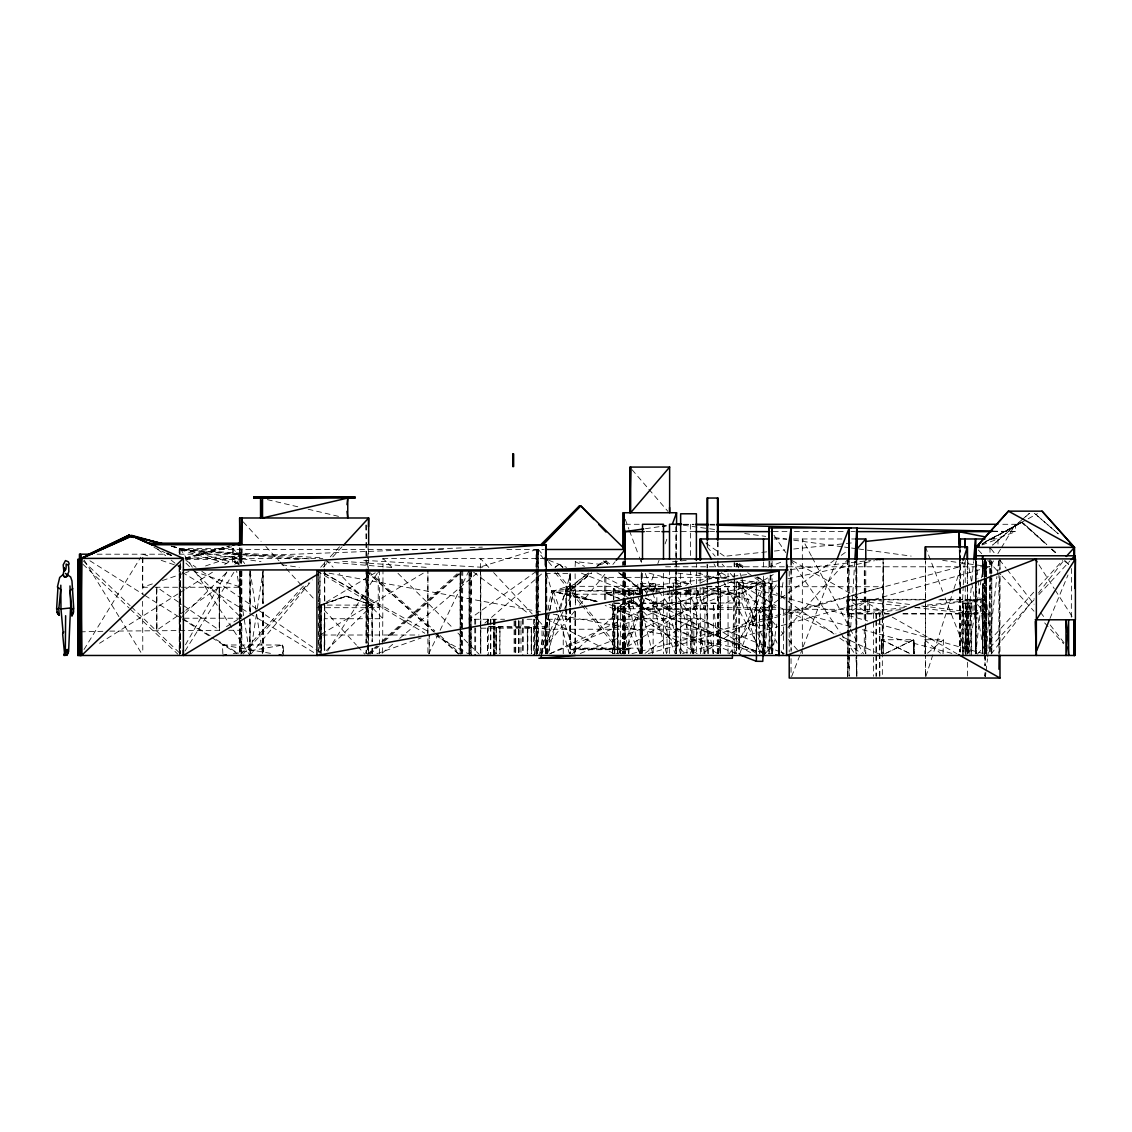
<?xml version="1.0" encoding="UTF-8"?>
<svg xmlns="http://www.w3.org/2000/svg" width="1132" height="1132" viewBox="0 0 1132 1132"><rect width="100%" height="100%" fill="white"/><g stroke="black" fill="none" stroke-linecap="round" stroke-linejoin="round"><path stroke-width="0.75" stroke-dasharray="5 3.75" d="M321.262 655.47L321.262 605.096L345.953 596.168L372.428 605.096L372.428 641.575M428.66 653.9L469.115 570.457L469.129 653.744L470.176 570.457L470.176 653.744L471.28 570.457L529.026 613.954M546.261 653.73L546.275 569.934L545.511 653.73L545.497 572.962M563.241 653.73L563.241 629.236M575.367 611.988L575.367 653.73L575.367 611.761M575.367 605.026L575.113 573.712M575.367 561.543L575.113 566.764M628.571 602.125L628.571 608.775L628.826 602.125M628.571 595.474L628.571 588.824L630.241 595.474M629.321 608.775L629.321 602.125M629.321 595.474L629.321 588.824L629.067 595.474M656.857 588.824L656.857 608.775L647.462 594.526M708.391 653.73L708.391 629.236L542.016 629.236L542.016 655.47M881.559 639.736L881.304 653.73L881.304 639.736L913.991 639.736L914.118 653.73L913.637 639.736L884.389 653.971M881.8 639.736L881.786 653.73L881.786 639.736L910.878 653.971M631.981 653.659L959.752 566.792L959.738 549.402M975.614 653.73L975.699 561.019L975.784 653.73L983.284 583.758M975.784 653.73L975.558 561.316M985.915 653.73L985.915 578.509M985.972 576.754L985.972 561.019M179.394 553.704L179.408 548.426L171.13 546.162M427.783 633.269L427.91 570.457L427.91 653.744M975.77 561.316L975.529 653.73L975.529 561.316M975.954 653.73L976.109 561.316L976.152 653.73M982.449 653.73L982.604 583.758M982.618 576.754L982.661 561.019M984.996 653.518L985.208 578.183L985.293 653.518M985.264 558.911L985.222 576.429L985.293 558.911M997.985 544.011L998 538.973L986.977 538.973M179.21 565.208L179.309 570.103M179.252 552.925L179.266 549.473L443.475 549.473M239.673 559.434L239.715 548.058L239.772 562.901M250.045 619.034L249.931 653.744L250.2 619.034M250.059 612.101L250.2 570.457M618.596 653.9L641.151 606.667L629.364 600.894L617.874 606.667L617.591 653.73L617.577 606.667L640.132 653.9M960.063 588.399L959.738 651.947L959.724 549.572M960.063 586.631L960.247 549.572L960.304 586.631M232.47 548.426L232.371 562.307L179.408 548.426L179.408 553.69M536.087 653.702L536.356 614.846M536.37 613.077L536.681 568.901M536.695 567.132L536.823 549.473L479.034 567.387M537.106 614.846L536.837 653.702L536.823 614.846M537.12 613.077L537.431 568.901M537.573 653.702L538.238 568.901M538.252 567.132L538.393 549.473L542.851 554.906M624.553 573.485L624.001 653.73L623.817 573.259M624.609 564.769L624.623 561.274M692.077 588.824L720.603 588.824L720.079 653.716L720.065 588.824L616.303 653.617M856.103 631.019L855.933 653.73L855.905 561.147M856.103 629.279L856.599 561.147M624.623 572.438L622.855 653.702L623.491 572.65M999.132 653.518L999.839 576.429M999.91 569.424L999.981 560.665M641.448 558.911L641.476 562.392M847.811 658.612L847.627 676.271L847.599 655.088M847.826 656.857L848.066 633.892M848.094 632.137L848.844 559.732M943.041 653.73L943.423 639.736L924.674 639.736L924.886 653.73M324.601 618.737L324.247 650.221L324.176 618.737L382.998 618.737L339.19 573.471M624.722 598.092L624.015 653.73L623.973 572.65M624.751 596.352L625.034 573.74M675.832 565.08L676.328 525.984M240.21 620.223L239.687 653.716L239.644 623.746M240.239 618.454L240.989 570.868M241.102 563.807L241.357 547.945M318.672 652.004L320.002 573.924M366.103 650.192L366.032 653.716L366.004 650.192M367.659 569.099L366.244 643.132L366.358 572.75M367.702 567.344L368.098 546.19M882.21 616.133L883.13 558.911M962.426 655.47L963.53 603.002L968.497 603.526L962.426 603.526L967.421 603.002L968.454 653.73M984.232 578.226L982.717 653.716L982.675 583.489M984.26 576.471L984.585 560.665M624.779 565.363L624.864 561.84L625.133 566.792M320.087 655.47L321.247 605.096L346.944 596.168M770.949 575.113L769.038 653.73L768.996 575.113M771.118 568.137L771.288 561.147M604.587 599.663L604.771 577.348L726.588 577.348M605.719 599.663L605.903 577.348M742.238 577.348L741.969 603.002L760.096 653.164M757.747 576.895L764.779 582.004L763.053 653.73L763.01 582.004L755.808 576.895M965.511 655.47L966.841 603.002L966.841 655.47L971.681 603.002L962.426 603.002L962.426 653.73M732.475 654.805L734.144 594.187L725.754 591.045L684.987 591.045M566.099 609.073L565.774 619.261L565.774 590.409L588.81 572.566M566.156 607.375L566.693 590.409L588.612 572.99M641.335 595.404L640.896 609.299L685.695 654.225M641.391 593.677L641.618 586.73L641.632 593.677M536.2 566.962L536.823 549.473L537.445 566.962M612.667 653.744L614.563 603.526L614.563 653.744M960.445 651.947L963.205 586.631M963.275 584.862L964.252 561.925M990.755 575.014L986.651 653.73L986.241 561.019L986.213 576.754M990.854 573.259L991.491 561.019M847.698 676.299L848.986 655.357M849.099 653.603L850.274 634.415M850.712 627.425L854.787 561.118M547.039 653.744L549.643 619.261L549.643 653.744M965.398 653.73L971.228 587.664M971.85 580.702L973.534 561.585M963.53 655.47L968.497 603.002L967.421 603.526M764.284 655.47L771.911 583.574L738.913 583.574L738.913 653.716M984.019 576.754L985.675 561.019M985.491 676.285L985.887 672.79M986.099 671.035L987.5 658.767M987.698 657.013L996.91 576.429M997.108 574.688L998.707 560.665M772.349 653.73L776.778 624.029M780.953 596.083L783.302 580.362M250.441 653.744L257.035 610.36M257.304 608.634L263.105 570.457L263.105 603.427M967.718 653.744L981.189 579.612M981.501 577.886L984.953 558.911L984.953 576.471M541.917 653.093L553.477 591.045L567.783 586.319L575.367 587.267L575.367 604.757M539.851 653.093L551.51 591.045L659.631 591.045M541.209 653.772L553.477 591.045L575.367 587.267L541.662 653.928M692.317 653.801L700.467 618.737L641.618 618.737L697.142 653.631M653.772 591.074L655.669 583.574L637.783 583.574L637.783 594.074L653.023 583.574L653.023 592.333M690.421 586.574L688.539 594.074L688.539 587.083M547.647 653.801L560.029 610.36M560.51 608.691L570.5 573.613M925.934 676.356L953.399 590.579M953.936 588.895L962.554 561.981M739.776 653.843L764.312 583.574L764.312 653.716M624.595 653.829L654.211 573.443M657.833 563.595L659.05 560.312M665.092 543.912L668.121 535.705M791.707 676.384L799.999 654.947M800.635 653.306L802.56 648.353M803.196 646.697L836.392 560.934M540.884 655.47L556.902 614.308M559.463 607.714L567.783 586.319L567.783 594.187M734.852 653.843L763.01 582.004M1049.987 618.454L1067.985 575.014M752.582 625.557L752.582 610.346L769.902 610.346L769.902 625.557L752.582 625.557L759.487 610.346L759.487 625.557M546.275 626.619L545.511 628.189L480.378 628.189M185.492 644.787L227.164 571.462M993.528 560.92L990.005 566.792L781.094 625.755M997.915 553.59L1000.547 549.204M1001.424 547.732L1015.475 524.286L999.57 524.286M84.023 649.513L140.778 557.17M185.11 650.971L234.409 571.448M239.998 562.448L241.852 559.434L241.767 547.605L241.64 562.901M667.314 592.984L742.238 593.083L763.293 651.339L761.539 651.254L763.265 651.24L763.293 582.004M327.601 651.056L377.536 572.891M729.036 654.027L776.679 584.437M991.066 654.084L1034.124 598.644M1038.426 593.111L1064.25 559.845M538.408 655.47L575.098 610.629M579.542 605.196L606.228 572.58M612.893 564.415L615.115 561.698M250.908 654.126L312.276 579.909M938.895 599.847L986.425 599.847L974.242 614.011L974.242 599.847L923.698 605.478M764.68 654.154L776.297 640.91M780.953 635.618L786.754 628.996M787.914 627.68L847.189 560.156M977.341 654.169L1034.224 591.654M1038.964 586.447L1062.665 560.397M240.847 654.183L304.013 585.428M320.696 567.274L325.464 562.08M330.233 556.902L339.756 546.515M243.055 654.183L308.838 582.838M323.2 567.274L327.983 562.08M332.766 556.902L342.331 546.515M983.892 654.183L1034.11 599.79M1038.893 594.611L1069.966 560.948M180.412 618.213L184.063 614.549M185.294 613.318L227.391 571.688M234.819 564.344L239.772 559.434M326.242 650.56L372.428 605.096L320.073 605.096L321.177 652.004L321.247 605.096M571.802 654.296L631.599 599.861M638.094 593.946L642 590.409L620.704 572.99M367.447 654.296L376.588 646.089M381.809 641.391L460.2 570.981L460.2 653.716L460.101 570.981M369.952 654.296L379.107 646.089M384.342 641.391L462.776 570.981L462.295 653.716M368.608 654.296L377.791 646.089M383.041 641.391L461.757 570.981L461.757 653.716M589.447 573.443L570.047 590.409L591.413 572.99M598.517 565.533L603.681 561.019L606.101 561.019L610.134 564.274M484.836 623.138L542.27 573.4M927.533 653.221L943.423 639.736M382.149 653.192L392.96 644.066M399.723 638.363L476.756 573.358M570.486 590.409L591.626 572.99M596.833 566.453L603.681 561.019L607.785 564.16M555.175 567.316L559.208 564.16L562.972 567.316M596.918 566.269L603.71 561.019L607.884 564.274M555.005 567.316L559.194 564.16L562.76 567.316L559.194 564.16M644.999 653.376L691.977 618.737L691.949 653.73L691.907 618.737M536.172 571.476L469.157 619.261L504.575 619.261M702.958 653.433L779.311 599.267M780.74 598.248L786.514 594.159M787.943 593.14L834.043 560.439M841.246 555.331L845.576 552.26M677.46 591.215L673.299 594.074L673.299 583.574L691.185 583.574M685.766 585.485L688.539 583.574M184.275 611.266L156.626 630.283L156.641 587.253L156.881 630.283L156.881 587.253L181.629 604.262M185.733 610.275L219.198 587.253L219.481 630.283L183.087 605.266M99.559 643.287L184.474 589.829M185.973 588.895L212.788 572.014M224.702 564.514L241.088 554.199L241.088 562.929M226.442 626.604L239.843 618.213L239.772 571.547M718.367 581.466L718.367 607.7L773.241 574.547M318.403 606.809L375.244 572.764M423.241 573.188L320.073 635.01L419.109 635.01M742.238 593.083L760.775 582.004M982.123 543.997L1037.436 513.687M982.095 544.011L1022.083 522.177L1046.803 544.478L1022.083 522.177L982.689 543.176M984.09 542.497L1022.083 522.177M884.488 653.971L913.991 639.736L913.934 653.73L913.722 639.736M549.459 653.971L685.002 590.197M700.949 582.697L721.678 572.933M580.263 653.489L756.487 582.004L756.487 653.73M550.279 653.532L731.937 581.593M767.935 567.344L782.665 561.514M981.968 544.973L998 538.973M376.899 653.716L421.104 637.939M320.073 605.096L345.953 596.168L371.848 605.096L372.272 641.575M142.929 557.666L142.49 587.253L152.438 583.886M162.4 580.532L183.964 573.245M185.62 572.679L188.931 571.561M205.529 565.958L240.366 554.199L240.366 562.887M648.381 653.546L787.179 614.124M788.863 613.657L883.653 586.73L883.186 562.392L883.682 609.299L788.792 609.299M682.596 653.56L779.396 626.237M185.422 558.048L229.541 545.964L185.195 558.048M185.69 558.571L231.565 546.827M777.585 580.872L640.882 609.299L641.037 595.404L640.896 609.299L780.089 609.299M787.957 578.707L874.484 560.708M233.234 653.673L283.41 644.985L283.41 653.73M645.438 528.686L660.89 526.479M900.789 609.568L869.447 613.487L869.447 599.323L847.939 613.487L847.939 599.323L926.132 599.323M914.727 607.827L982.647 599.323L982.647 613.487L903.053 613.487M746.625 574.632L641.632 586.73L641.618 593.918L641.632 590.409M790.377 569.594L870.876 560.326M904.525 607.615L847.005 614.011L847.005 599.847L925.707 599.847M672.521 561.797L686.572 560.312M726.956 556.053L767.34 551.793M774.359 551.058L784.886 549.954M793.673 549.02L844.585 543.657M846.34 543.473L853.372 542.723M619.586 598.687L604.757 592.984L681.365 586.588M730.098 582.442L764.878 582.004L764.878 653.73L764.878 582.004L757.577 577.136L764.779 582.004M681.209 586.645L605.903 593.083L619.006 598.149M730.253 582.456L735.503 582.004M461.248 547.93L184.799 558.331L322.846 558.387M470.049 547.591L482.373 547.124M80.358 631.854L103.083 631.288M109.762 631.118L219.962 630.283M625.472 524.286L641.264 524.286M683.417 524.286L694.015 524.286M709.905 524.286L715.212 524.286M646.018 531.63L660.197 531.63M672.521 531.63L695.557 531.63M709.623 531.63L716.782 531.63M773.213 531.63L787.504 531.63M794.423 531.63L844.09 531.63M850.953 531.63L854.702 531.63M992.623 531.63L1015.8 531.63L995.495 538.973L988.802 537.643M774.09 538.973L786.641 538.973M793.49 538.973L841.925 538.973M851.66 538.973L855.467 538.973M179.394 548.426L233.093 548.426L244.668 563.566M506.867 549.473L543.615 549.473M97.097 554.199L169.206 554.199M179.097 554.199L241.088 554.199M382.842 558.387L545.497 558.387M185.351 559.434L241.852 559.434M665.616 566.792L990.005 566.792L942.701 560.382M547.166 653.73L546.671 573.613L570.514 573.613L570.5 606.71M680.997 586.319L566 586.319L566 594.187L643.118 594.187M706.892 586.319L736.352 586.319L736.352 594.187L664.569 594.187M680.488 586.73L641.618 586.73L641.533 572.82M706.991 586.73L883.653 586.73L883.682 609.299M142.476 587.253L148.872 587.253M155.098 587.253L240.975 587.253L194.449 571.561M613.346 588.824L613.431 599.352L613.346 588.824L665.828 588.824M642 593.918L642 590.409L565.774 590.409L595.333 601.7M604.757 592.984L642.849 593.083M628.571 594.074L643.712 594.074M667.059 594.074L703.807 594.074M940.197 599.323L982.647 599.323M614.209 603.002L741.969 603.002L734.144 594.187M612.596 653.744L612.596 603.526L718.806 603.526L718.806 653.744M641.179 606.667L617.548 606.667L629.335 600.894L640.882 606.667L641.137 653.73L641.292 595.489M316.918 607.7L378.23 607.7L378.23 570.967M718.367 607.7L779.17 607.7M612.907 608.775L718.806 608.775M781.802 609.299L787.08 609.299M889.044 613.487L847.882 613.487L847.939 599.323L867.848 613.487L867.848 599.323L909.59 604.474M889.412 614.011L846.991 614.011L847.005 599.847L906.463 606.54M902.968 614.011L986.425 614.011L986.411 599.847M241.625 618.213L182.139 618.213L210.41 635.915M527.059 619.261L537.601 619.261M546.898 653.744L546.912 619.261L641.306 619.261L605.181 605.464M489.434 626.619L546.289 626.619M228.721 630.283L240.989 630.283M222.863 653.73L222.48 644.985L283.41 644.985M575.608 648.127L638.533 648.127M573.811 648.65L630.566 648.65M571.915 649.174L629.279 649.174M570.075 649.697L627.935 649.697M763.293 651.339L756.473 651.339L626.194 601.219M683.417 524.427L694.015 524.668M709.92 525.007L715.226 525.121M992.637 531.134L1015.616 531.63L1015.475 524.286M489.562 626.831L545.511 628.189L533.441 615.256M319.889 557.736L179.266 549.473L179.295 552.968L179.252 549.445M363.825 560.326L485.104 567.457M309.277 558.883L179.281 549.473L229.64 564.458M342.642 561.302L426.962 567.401M299.117 559.59L179.281 549.473L260.968 561.656M325.563 561.826L392.535 567.486M915.208 607.516L972.94 614.011L972.94 599.847L986.411 614.011M601.502 564.486L575.113 561.543L584.48 566.396M677.842 573.146L726.886 578.664M740.526 580.235L756.487 582.004M921.759 605.974L982.633 613.487M683.36 525.234L707.896 528.559M709.651 528.785L716.655 529.748M744.7 533.54L765.727 536.384M774.486 537.573L786.754 539.242M793.758 540.19L842.816 546.841M844.571 547.081L849.835 547.789M851.575 548.029L856.839 548.737M858.594 548.978L911.161 556.095M655.64 588.824L664.116 590.083M675.96 591.824L691.199 594.074L691.199 588.824L687.237 594.074L687.237 590.579M281.826 564.755L299.202 567.344M222.48 644.985L272.331 653.673M329.072 573.188L541.096 611.945M553.251 614.167L770.482 653.886M597.144 601.389L575.084 597.229L551.963 591.045L597.724 601.46L551.51 591.045M595.842 601.304L575.084 597.229L553.477 591.045L574.815 653.829M267.35 499.637L297.914 506.811M308.102 509.202L338.666 516.39M171.583 546.232L180.101 548.426L194.435 570.415M649.046 573.117L691.723 584.437M701.967 587.154L853.91 627.425M862.442 629.689L952.918 653.659M171.682 546.162L180.087 548.426L180.087 555.444M697.878 573.018L719.952 579.244M730.154 582.131L779.396 596.026M781.094 596.507L867.72 620.959M877.908 623.831L983.213 653.56M756.629 651.282L627.156 601.219M239.701 563.113L232.4 561.019L239.644 564.953M142.929 554.199L147.91 555.869M161.211 560.354L181.148 567.075M346.93 596.168L371.848 605.096L371.989 641.83M608.917 604.262L736.564 653.645L734.654 578.933M548.652 560.213L566.651 567.344M581.381 573.174L635.377 594.555M645.198 598.446L779.396 651.593M781.038 652.23L784.306 653.532M788.268 611.535L836.024 633.878M842.392 636.849L879.012 653.985M963.53 603.526L962.426 603.002L967.266 653.73L967.379 585.385M153.966 547.364L165.003 552.657M166.574 553.407L171.314 555.67M881.304 639.736L910.652 653.971M166.998 552.883L171.639 555.175M166.857 553.208L171.484 555.543M546.898 619.261L614.407 653.872M596.96 572.877L637.557 593.932M645.367 597.979L753.077 653.857M238.781 564.16L233.079 561.019L239.248 564.443M323.257 573.033L429.651 632.293M435.82 635.717L468.195 653.758M792.301 560.651L886.144 613.7M892.285 617.181L956.908 653.688M324.629 573.188L424.755 633.184M316.918 570.967L378.23 607.7M721.339 572.764L728.753 577.235M736.168 581.721L776.212 605.903M182.21 572.283L248.163 612.511M249.663 613.431L314.116 652.725M630.184 599.012L613.869 588.824L613.869 599.352M631.656 599.932L720.603 655.47M216.354 639.637L238.597 653.617M89.881 560.75L143.439 594.512M144.924 595.46L180.639 617.959M182.125 618.907L210.382 636.722M211.882 637.656L237.168 653.603M756.572 653.588L686.968 609.299L686.94 653.758M737.13 563.495L742.974 567.387M742.946 567.387L737.116 563.495L742.847 567.684M185.917 560.368L196.02 567.302M201.807 571.264L256.695 608.917M258.138 609.907L314.484 648.537M315.927 649.527L320.257 652.499M675.946 583.574L680.106 586.447M685.638 590.253L691.185 594.074M651.508 591.215L640.429 583.574L640.429 594.074L637.783 583.574M705.844 543.063L724.565 556.35M734.654 563.495L740.413 567.585M747.615 572.693L753.374 576.782M754.818 577.801L779.311 595.177M780.74 596.196L786.514 600.285M787.943 601.318L834.043 634.019M839.803 638.108L861.41 653.433M739.422 563.58L745.068 567.684M618.723 572.566L641.986 590.409M618.992 572.99L641.306 590.409L641.278 593.918L641.264 590.409M157.518 549.133L165.682 555.699M171.13 560.085L180.653 567.74M924.674 639.736L940.395 653.221M1021.305 522.177L1046.279 544.478M1051.543 549.176L1055.491 552.699M1064.688 560.92L1068.636 564.443L1064.788 560.92M368.098 570.981L434.815 630.835M440.037 635.519L460.965 654.296M366.358 570.981L434.462 632.01M435.763 633.184L459.337 654.296M366.004 570.981L433.966 632.01M435.268 633.184L458.785 654.296M1052.01 549.176L1055.915 552.699M1065.028 560.92L1068.933 564.443M1051.854 549.176L1055.732 552.699M82.961 564.302L129.161 608.068M130.435 609.285L177.922 654.254M83.202 560.821L130.166 605.719M131.439 606.936L180.95 654.268M185.973 563.113L190.912 568.009M192.157 569.24L240.409 616.997M391.743 567.104L382.998 558.387L382.998 567.217M397.983 573.33L452.913 628.09M457.908 633.071L479.133 654.225M325.804 559.647L333.105 567.189M488.812 567.443L480.378 558.387L480.378 567.217M493.637 572.608L532.238 613.968M243.224 521.88L261.096 541.337M265.864 546.515L278.981 560.793M280.17 562.08L284.939 567.274M286.127 568.575L313.536 598.404M318.304 603.597L356.453 645.098M357.641 646.4L364.787 654.183M978.331 549.982L981.883 553.888M987.812 560.397L1000.844 574.716M1002.032 576.018L1034.011 611.195M1044.666 622.911L1063.613 643.754M707.047 546.912L715.183 556.18M722.159 564.132L724.48 566.778M730.282 573.4L736.097 580.009M737.257 581.339L776.764 626.35M781.42 631.642L783.74 634.288M788.381 639.594L798.838 651.508M632.038 469.695L647.759 487.949M648.877 489.25L667.965 511.423M548.412 561.698L552.869 567.132M557.312 572.58L582.881 603.837M583.985 605.196L624.015 654.112M543.884 558.982L536.101 549.473L536.101 567.132M555.005 572.58L580.575 603.837M581.692 605.196L621.723 654.112M991.024 548.751L994.25 552.911M999.627 559.845L1006.093 568.165M1007.169 569.552L1034.068 604.191M1040.534 612.511L1044.836 618.058M1050.213 624.977L1064.207 643.004M658.866 591.484L671.899 608.775L671.899 588.824M653.659 591.456L651.678 588.824L651.678 592.333M672.903 590.253L686.034 608.775L686.034 588.824L697.241 608.775L697.241 588.824L703.807 608.775L703.807 588.824M773.934 535.195L785.778 552.586M790.716 559.831L840.1 632.293M841.09 633.736L854.915 654.027M646.528 593.097L643.712 588.824L643.712 592.149M195.397 571.886L249.931 655.47L236.616 570.868M1038.978 564.854L1054.232 588.612M1055.18 590.097L1072.344 616.827M84.249 560.156L119.016 616.756M119.935 618.242L141.882 653.985M713.952 563.821L715.636 566.934M718.99 573.146L762.671 653.928M811.418 556.067L802.333 538.973L802.333 653.716M812.238 557.609L849.424 627.51M850.245 629.067L863.475 653.928M777.118 643.16L759.544 609.299L759.544 653.758M781.122 650.858L783.514 655.47M738.913 583.574L770.17 653.872M769.902 625.557L763.76 610.346L763.76 625.557M925.424 546.841L942.574 591.286M945.121 597.866L966.7 653.829M625.246 519.291L628.897 529.139M629.505 530.781L638.646 555.388M639.255 557.029L641.688 563.595M645.353 573.443L652.046 591.484M652.655 593.126L675.196 653.829M737.116 563.212L739.635 571.603M740.13 573.287L764.779 655.47M546.685 573.613L569.368 653.801M680.488 653.801L667.031 603.526L667.031 653.744M666.578 653.801L653.136 603.526L653.136 653.744M630.665 597.13L633.609 608.775L633.609 597.13M673.299 583.574L674.064 586.574M652.711 653.801L640.118 603.526L640.118 653.744M693.421 653.801L680.926 603.526L680.926 653.744M639.764 653.801L628.967 603.526L628.967 653.744M704.557 653.801L693.831 603.526L693.831 653.744M971.398 581.324L967.393 558.911L967.336 583.645L967.365 560.864M971.709 583.051L984.331 653.744M628.67 653.744L620.364 603.526L620.364 653.744M713.047 653.744L704.911 603.526L704.911 653.744M233.093 548.426L235.527 563.962M262.596 653.744L250.059 570.457L250.2 612.101M620.18 653.744L614.846 603.526L614.846 653.744L612.596 603.526M976.166 561.019L977.977 578.509M978.161 580.263L985.802 653.73M718.622 653.744L713.33 603.526L713.33 653.744M982.944 561.019L984.416 576.754M984.571 578.509L991.59 653.73M283.41 655.47L282.632 644.985L282.632 653.73M855.99 657.211L856.768 676.299M882.21 609.299L882.422 616.133M882.479 617.846L883.625 653.758L883.653 586.73M959.243 549.43L959.724 566.792M734.215 561.543L734.343 566.764M734.527 573.712L734.611 577.193M769.802 561.147L769.972 568.137M770.142 575.113L772.052 653.73L772.095 575.113M623.081 561.84L623.166 565.363M623.322 572.438L625.09 653.702L625.133 572.438M982.717 560.665L983.029 576.471M983.17 583.489L984.614 655.47M366.131 525.036L367.023 570.868M367.051 572.622L368.48 646.655M368.508 648.424L368.608 653.716L368.65 546.19M318.672 573.924L320.002 652.004M240.125 547.945L240.38 563.807M240.493 570.868L241.215 616.699M241.328 623.746L241.795 653.716L241.852 623.746M864.565 561.925L865.343 621.935M865.357 623.704L865.739 653.716L865.782 623.704M770.991 583.574L771.883 653.716L771.911 583.574M461.729 653.716L460.653 570.981L460.653 653.716M847.939 559.732L848.66 628.6M848.675 630.368L848.915 653.32M848.943 655.088L849.156 676.271L849.156 559.732M372.357 648.523L372.414 653.744M856.117 559.732L856.514 625.062M856.528 626.831L856.698 653.32M675.818 526.833L676.101 567.358M676.115 569.127L676.214 586.744M676.214 588.513L676.568 653.716L676.582 588.513M641.66 595.673L641.986 653.716L642 595.673M641.292 595.673L641.618 653.716M570.245 606.71L570.061 573.613L570.061 606.71M570.259 608.45L570.5 653.73M179.365 565.208L179.394 570.457M756.487 655.47L756.204 582.004L756.204 653.73M480.364 569.934L480.789 653.73L480.831 569.934M262.978 603.427L262.865 570.457L262.865 603.427M263.006 612.101L263.162 653.744L263.162 612.101M913.609 653.73L913.637 639.736M624.906 561.274L624.906 564.769M624.935 573.485L625.119 653.73M623.789 561.019L623.803 564.514M179.422 653.73L179.238 566.425L179.21 653.744M925.396 599.323L925.382 560.835L925.424 599.408M925.41 653.546L925.396 601.078L925.424 653.716M791.084 561.147L791.127 650.235M641.632 595.404L641.646 609.299M180.342 564.684L180.398 653.73L180.342 561.175M1071.537 568.533L1071.268 618.949M999.995 558.911L999.981 569.424M999.995 576.429L999.981 653.518M998.919 560.665L998.919 571.179M998.919 572.933L998.919 653.518M986.566 655.47L986.566 561.019L986.227 653.73L986.227 578.509M985.264 655.272L985.293 665.772M985.264 672.79L985.293 676.285M984.939 578.183L984.953 653.716M984.628 558.911L984.614 653.716M982.675 558.911L982.661 576.754M982.449 561.019L982.449 576.754M982.449 583.758L982.449 653.73M971.681 603.002L971.681 655.47L970.067 603.002L970.067 655.47L965.511 603.002L965.511 653.73M968.497 603.002L968.497 653.73M967.407 585.244L967.421 653.73M967.407 662.291L967.407 676.285M965.242 560.156L965.228 653.716M963.53 603.002L963.53 653.73M960.29 588.399L960.304 651.947M882.267 616.982L882.352 676.299M879.861 613.487L879.861 616.982M879.861 618.723L879.861 676.299M879.649 613.487L879.649 616.982M879.649 618.723L879.649 676.299M876.253 613.487L876.253 618.723M876.253 620.477L876.253 676.299M876.027 613.487L876.027 618.723M876.027 620.477L876.027 676.299M873.635 613.487L873.536 676.299M865.782 561.925L865.768 621.935M864.296 561.925L864.282 621.935M864.282 628.996L864.296 653.716M856.825 559.732L856.839 625.062M856.825 626.831L856.839 653.32M847.599 559.732L847.613 628.6M847.599 630.368L847.613 653.32M791.056 559.732L791.056 651.551M791.056 658.612L791.056 676.271M789.216 571.179L789.216 651.961M783.514 609.299L783.5 653.758M772.095 561.147L772.095 568.137M770.878 583.574L770.991 653.716M768.996 561.147L768.996 568.137M763.506 561.925L763.52 567.217M763.52 576.047L763.506 653.716M739.21 583.574L739.21 653.716M736.607 563.283L736.607 566.764M736.607 582.414L736.607 653.73M734.215 563.283L734.215 566.764M734.215 573.712L734.215 577.193M734.215 578.933L734.215 653.73M728.06 573.429L728.046 576.924M728.046 578.664L728.06 653.73M720.603 588.824L720.603 653.716M718.367 570.967L718.367 579.711M718.169 541.775L718.169 555.77M718.169 561.019L718.169 568.009M718.169 569.764L718.169 653.73M717.504 541.775L717.504 555.77M717.504 561.019L717.504 568.009M717.504 569.764L717.504 653.73M707.67 541.775L707.67 548.765M707.67 564.514L707.67 568.009M707.67 569.764L707.67 653.73M707.005 541.775L707.005 545.27M707.005 564.514L707.005 568.009M707.005 569.764L707.005 582.004M707.005 583.758L707.005 653.73M701.246 629.236L701.246 655.47M700.467 653.73L700.043 568.986M696.392 563.793L696.392 567.132M696.392 570.457L696.392 583.801M696.392 585.456L696.392 653.801M690.506 524.286L690.506 555.77M690.506 569.764L690.506 583.758M690.506 590.748L690.506 653.73M680.657 573.797L680.657 585.456M680.657 592.135L680.657 653.801M676.582 526.833L676.582 567.358M676.582 569.127L676.582 586.744M675.946 587.083L675.818 569.127L675.804 587.649M669.521 569.764L669.521 653.73M663.494 573.259L663.494 653.73M655.669 583.574L655.64 592.333M643.712 598.8L643.712 608.775L633.609 588.824L633.609 595.474M642.495 573.259L642.495 592.503M642.495 594.258L642.495 653.73M642.155 653.73L641.618 595.545M640.882 606.667L640.853 653.758M625.133 561.84L625.119 565.363M622.826 561.84L622.812 565.363M622.826 572.438L622.812 653.716M617.846 606.667L617.874 653.73M617.548 619.261L617.548 653.744M613.869 601.106L613.346 653.716M570.5 607.983L570.514 653.73M570.061 608.45L570.061 653.73M569.835 573.613L569.835 606.71M569.835 608.45L569.835 653.73M566.693 590.409L566.693 607.375M566.693 609.073L566.693 619.261M545.497 569.934L545.497 653.73M545.398 572.962L545.369 653.716M538.408 549.473L538.393 653.702M537.573 568.901L537.558 613.077M537.587 614.039L537.431 655.47M536.823 549.473L536.823 567.132M536.823 568.901L536.823 613.077M536.271 619.261L536.271 655.47M536.101 568.901L536.073 613.077M536.073 614.039L536.073 655.47M533.497 619.261L533.497 655.47M531.516 653.716L531.502 627.397L527.3 627.397L527.3 653.716M531.389 627.397L531.361 653.716M531.149 627.397L531.219 653.716M527.809 627.397L527.795 653.716M527.625 627.397L527.682 653.716M523.041 619.261L523.041 653.744M522.842 619.261L522.842 655.47M521.017 620.987L520.946 655.47M518.994 620.987L518.994 653.744M518.824 620.987L518.824 655.47M518.527 620.987L518.527 653.744M518.498 620.987L518.498 655.47M515.81 620.987L515.753 655.47M515.301 620.987L515.371 655.47M515.074 620.987L515.003 655.47M514.098 620.987L514.126 655.47M500.004 653.716L499.948 627.397L496.085 627.397L496.085 653.716L496.34 627.397M499.877 627.397L499.707 653.716M496.481 627.397L496.368 653.716M495.08 619.261L495.108 624.44M495.108 626.166L495.08 655.47M493.977 619.261L493.863 624.44M493.977 626.166L493.863 655.47M490.821 619.261L490.863 624.44M490.863 626.166L490.821 655.47M490.382 619.261L490.34 624.44M490.382 626.166L490.382 655.47M488.288 619.261L488.317 624.44M488.317 626.166L488.288 655.47M487.397 619.261L487.397 653.744M487.383 619.261L487.383 655.47M480.378 568.858L480.364 653.73M475.666 619.261L475.666 655.47M474.789 619.261L474.775 655.47M471.252 572.198L471.28 655.47M471.039 619.261L471.039 655.47M469.285 619.261L469.285 655.47M469.143 570.457L469.157 655.47M382.998 568.986L382.63 653.73M379.446 569.934L379.418 653.73M372.428 648.523L372.428 653.744M371.876 648.523L371.989 653.772M368.098 572.75L368.098 643.16M368.098 644.915L368.098 653.716M367.306 570.981L367.306 643.16M367.306 644.915L367.306 653.716M366.358 650.192L366.358 653.716M366.004 525.036L365.976 567.344M366.004 569.099L366.004 643.16M324.771 569.934L324.785 650.235M324.587 561.84L324.587 567.217M324.587 568.986L324.601 650.221M320.073 572.212L320.087 652.004M318.616 570.457L318.63 652.004M262.865 612.101L262.85 653.744M249.931 570.457L249.776 612.101M249.79 619.034L249.776 653.744M241.852 547.945L241.824 563.807M241.852 570.868L241.852 617.067M241.64 571.547L241.64 616.487M241.569 623.293L241.569 653.787M240.975 571.589L241.088 617.053M241.088 624.043L241.088 653.73M240.366 571.589L240.366 587.253M240.14 554.199L240.14 562.929M240.14 571.66L240.14 618.808M240.14 620.548L240.14 653.73M239.814 619.912L239.814 653.787M239.659 547.945L239.644 563.807M239.659 570.868L239.644 621.977M219.481 587.253L219.481 630.283M219.198 587.253L219.212 630.283M180.087 564.217L180.087 653.716M179.408 565.972L179.408 655.47M142.618 557.68L142.802 594.357M142.618 601.347L142.802 653.73M990.005 577.009L989.962 653.73L989.962 577.009M990.005 559.576L990.005 575.268L990.019 559.576M990.019 547.364L990.005 552.6L989.962 547.364M991.745 575.014L991.745 653.73L991.745 575.014M991.745 561.019L991.745 573.259L991.745 561.019M575.226 611.988L575.113 653.73L575.113 611.988M984.953 672.79L984.939 676.285L984.939 672.79M984.996 655.272L984.967 665.772L984.939 655.272M537.573 549.473L537.445 567.132L537.573 549.473M641.292 572.806L641.066 593.663L641.292 572.806M1029.342 513.419L992.594 545.1L1029.342 513.419M606.144 561.019L602.139 564.274L606.101 561.019M1058.194 533.795L1034.577 513.419L1058.208 533.795M625.119 565.024L625.09 561.514L625.105 565.024M856.839 676.271L856.698 655.088L856.839 676.271M429.269 653.772L429.184 635.01L429.283 653.772M925.424 676.285L925.41 655.301L925.396 676.285M675.818 653.716L675.818 588.513L675.804 653.73M534.559 655.47L534.559 619.261L534.446 655.47M494.231 624.44L494.231 619.261L494.118 624.44M494.231 655.47L494.231 626.166L494.118 655.47M493.538 624.44L493.538 619.261L493.453 624.44M493.538 655.47L493.538 626.166L493.453 655.47"/><path stroke-width="1.5" d="M513.645 466.554L513.645 453.96L512.938 453.96L512.938 466.554L512.938 453.96M779.17 655.47L779.17 570.967L316.918 570.967L316.918 655.47L779.17 570.967L779.17 655.47L775.703 654.834M959.738 547.662L958.733 531.63L865.655 541.436M975.699 559.265L975.699 555.77L1074.749 555.77L1074.749 559.265L1074.735 555.77L1071.169 559.647M975.558 538.973L975.558 559.576M1074.693 620.364L1074.749 655.47L77.811 655.47L77.811 559.434L78.943 559.434L78.943 655.47L77.811 559.434M975.784 547.364L975.77 559.576L975.968 547.364L1008.428 511.155L1042.048 511.155L1074.494 547.364L1074.494 559.576M976.124 547.364L976.109 559.576L976.152 547.364L1008.414 511.155L1074.48 547.364L1066.217 556.491M982.661 559.265L982.661 555.77L982.449 559.265M1074.494 655.47L1074.579 620.492L1074.282 655.47M700.496 538.973L700.411 560.156L700.51 538.973L711.434 559.166M69.986 585.952L70.764 607.941L60.987 608.974L63.109 632.647M624.708 549.077L624.836 531.63L623.718 524.286L623.774 548.765M856.613 559.392L856.839 527.951L768.996 527.951L768.996 559.392M623.675 549.742L623.973 512.739L623.973 549.742M998.99 669.281L999.117 655.272M80.202 655.47L80.188 554.199L80.57 655.47L81.617 558.387L131.595 535.832L183.37 558.387L183.37 655.47L317.271 574.49M848.844 559.732L849.184 527.951L837.029 559.293M77.811 655.47L78.943 559.434M241.413 544.421L241.824 517.989L241.824 544.421M70.524 607.912L68.599 651.664L67.227 649.4C64.496 649.414 64.963 656.475 67.156 655.357L68.33 651.537M368.48 526.79L368.65 517.989L239.644 517.989L239.659 544.421M152.07 544.747L545.78 544.747L545.511 565.943M1074.834 588.484L1075.386 558.911L545.369 558.911M625.005 554.765L625.133 549.473L580.801 505.919L579.485 505.919L541.054 544.492M771.331 559.392L772.095 527.951L772.095 559.392M65.628 615.723L65.288 655.131M763.138 654.664L762.77 661.357L756.332 661.286L756.501 654.621M732.475 654.805L732.376 658.272L538.874 658.272M964.846 547.803L965.228 538.973L965.228 547.803M854.901 559.364L856.825 527.951L856.839 559.732M64.283 570.528C62.826 572.594 62.543 578.707 66.576 576.867L68.811 571.674L68.783 568.123L68.387 565.024L66.123 564.061C66.42 577.603 62.656 561.543 64.906 570.783M973.69 559.845L975.529 538.973L975.529 560.156M57.958 587.437L56.6 609.073L58.864 608.365L60.746 589.616M346.986 504.688L347.75 498.038L262.511 517.989L260.544 498.038L260.544 517.989L262.525 498.038L262.525 517.989M787.221 565.208L786.598 569.934L778.66 581.537M786.429 559.392L791.127 527.951L791.056 559.732M65.628 655.357L64.071 655.47L63.802 654.579L64.906 652.626M541.591 654.82L540.955 658.272L575.367 655.47M73.113 612.469L71.854 615.921L71.684 609.002L73.736 608.761L71.967 580.957L70.637 576.98L65.458 573.485M65.415 652.938L66.675 651.296L68.274 652.796M963.091 560.298L967.393 546.841L925.368 546.841L925.382 559.095L925.368 546.841M672.351 524.215L676.582 512.739L622.812 512.739L622.812 547.973M1036.671 650.645L1049.322 620.067M57.52 612.115L59.147 615.313L56.982 611.945L56.925 608.577M1036.36 619.784L1075.4 558.911L1075.4 619.784L1035.157 619.784M68.387 565.024L69.151 563.835L68.373 561.797L65.472 560.581L63.194 564.854L63.845 571.419M65.67 653.631L65.231 654.254L66.392 650.037L67.75 650.56L68.373 652.442M72.066 615.78L73.594 612.044L73.481 608.775M63.76 631.798L62.656 634.047L64.467 652.74M616.232 560.34L625.119 549.473L545.341 549.473M669.649 467.077L630.665 512.739L630.665 467.077L629.802 512.739L629.802 467.077L669.649 467.077L669.635 512.739L669.578 507.461M856.485 549.572L865.782 538.973L855.693 538.973M343.534 545.228L368.65 517.989L368.65 544.421M542.03 545.624L579.485 505.919M543.261 544.492L580.801 505.919L594.017 519.602M81.617 655.47L183.384 558.387L80.655 558.387L81.617 655.47L81.617 558.387L132.359 535.832L153.273 545.284M67.793 575.24L66.307 576.556L63.732 576.485M72.802 588.711L70 590.536L71.684 609.002M253.794 498.038L255.266 496.99L255.266 498.038L354.953 496.99L354.953 498.038L253.794 498.038L253.794 496.99L354.953 496.99M60.987 608.974L60.803 585.216M88.268 554.921L128.723 535.295L163.291 543.898M87.362 554.921L128.723 535.295L133.42 537.502M724.876 571.434L728.06 569.934M87.263 555.175L118.775 540.983M80.669 558.387L131.595 535.832L152.169 544.987M63.802 654.579L65.217 654.466M63.364 574.363L59.699 577.433L57.421 586.97L60.902 589.616M232.923 545.03L239.715 543.176L149.509 543.176L152.594 544.803M236.333 544.096L239.729 543.176M238.343 545.086L241.767 544.223L153.032 544.223M879.677 559.633L883.13 558.911L876.126 559.717M222.863 655.47L226.315 654.876M624.878 549.077L624.836 531.63L643.726 528.927M662.616 526.238L666.04 525.743M695.345 559.392L700.609 558.826M546.289 569.934L545.78 544.747L183.384 569.934L788.042 569.934M545.482 569.934L788.014 558.911M536.964 545.072L545.765 544.747M681.648 524.286L669.521 524.286L669.521 559.265M695.784 524.286L708.151 524.286M716.981 524.286L997.816 524.286M624.836 531.63L625.062 559.76L624.822 531.63L644.278 531.63M661.923 531.63L669.04 531.63M695.487 531.63L707.939 531.63M716.683 531.63L769.817 531.63M856.245 531.63L991.59 531.63M769.067 538.973L700.043 538.973L700.043 560.156M958.733 538.973L984.982 538.973M974.977 547.364L1074.509 547.364M91.819 554.199L79.438 554.199L79.466 655.47L80.386 554.199L80.358 655.47M80.613 631.854L80.584 554.199L80.669 655.47M999.981 655.272L999.995 678.04L789.216 678.04L789.216 655.272M253.794 496.99L303.206 497.514M347.326 497.981L352.618 498.038L352.618 496.99L354.953 498.038M681.648 524.399L676.356 524.286L679.865 524.753M695.784 524.696L708.151 524.965M716.995 525.163L851.278 528.064M856.584 528.177L992.637 531.134M279.194 654.876L282.632 655.47M959.172 547.449L958.719 531.63L985.463 536.964M163.093 544.053L129.09 535.295L132.288 536.823M131.369 535.295L162.838 543.898M756.374 661.286L739.847 654.919M128.723 535.295L131.878 536.809M958.436 654.565L999.981 678.04M59.232 615.129L58.751 608.323M57.902 614.351L57.138 612.37M1069.966 543.983L1073.928 547.364L1073.943 559.576L1073.886 547.364M1070.009 543.983L1073.957 547.364L1073.9 559.576M598.814 524.583L606.016 532.04M1042.034 511.155L1074.282 547.364L1074.296 559.576L1074.268 547.364M545.086 557.623L547.308 560.34M1035.157 558.911L1037.068 561.882M346.986 511.339L347.75 517.989L347.75 498.038M975.614 555.77L975.982 559.265M1066.868 631.684L1065.976 619.784L1065.976 655.47L1068.636 619.784L1068.636 655.47L1068.014 646.98M545.949 564.981L545.511 558.387L545.511 564.981M1035.228 621.482L1036.36 655.47L1036.332 558.911L786.598 655.47L786.598 558.911M623.718 524.286L624.567 549.784M958.733 531.63L958.946 539.03M768.996 527.951L769.76 559.392M239.659 517.989L240.069 544.421M183.356 650.178L183.384 655.47M1074.494 555.77L1074.494 559.265M1074.65 620.492L1074.735 655.47M1073.928 620.605L1073.886 655.47M791.056 527.951L791.07 559.392M959.724 538.973L959.724 547.803M865.768 538.973L865.782 560.156M849.156 527.951L849.184 559.732M763.506 538.973L763.52 560.156M718.169 540.021L718.169 498.038L707.005 498.038L707.005 540.021M717.504 498.038L717.504 540.021M707.67 498.038L707.67 540.021M696.392 560.453L696.392 513.787L680.657 513.787L680.657 560.453M676.582 512.739L676.582 525.064M663.494 559.265L663.494 524.286L642.495 524.286L642.495 559.265M625.119 549.473L625.133 560.071M960.304 538.973L960.261 547.803L960.29 538.973M979.053 545.681L975.968 547.364L979.024 545.695M967.365 559.109L967.365 546.841L967.407 559.095"/></g></svg>
